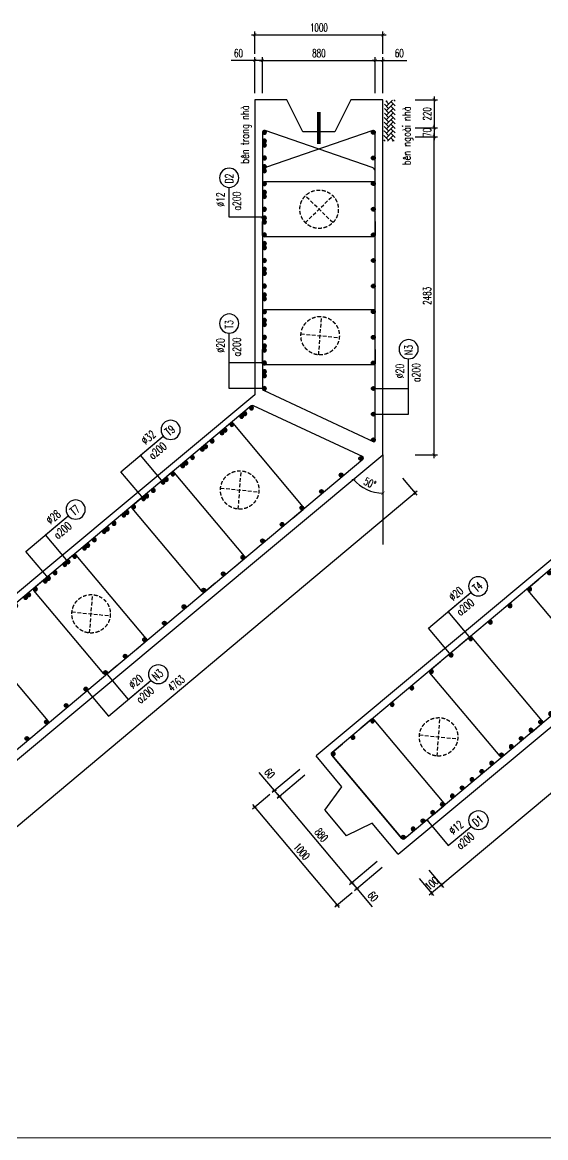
# Model space of a CAD drawing. Header units: millimetres. Extents: x -143483 to 1166745, y -1448440 to -1202244.
# Drawn here: x 843820 to 860152, y -1285398 to -1250566 of the extents above; entities that cross this region are included whole.
import ezdxf
from ezdxf.enums import TextEntityAlignment as Align

# ---------------------------------------------------------------- set-up
doc = ezdxf.new("R2010")
doc.units = ezdxf.units.MM
doc.header["$LTSCALE"] = 30
doc.header["$PDMODE"] = 3
doc.linetypes.add('DASHED', pattern=[19.05, 12.7, -6.35])
doc.layers.get('0').update_dxf_attribs({"lineweight": 9})
doc.layers.get('Defpoints').update_dxf_attribs({"lineweight": 9})
for name, color, linetype in [('ccu11-Cotthep', 9, 'Continuous'), ('ccu11-Dim', 8, 'Continuous'), ('ccu11-Hatch', 8, 'Continuous'), ('ccu11-Text', 31, 'Continuous'), ('ccu11-Thay', 7, 'Continuous'), ('ccu11-Thep', 4, 'Continuous'), ('ccu11-Thep doc', 4, 'Continuous'), ('ccu11-Thepdai', 6, 'Continuous'), ('Xref_ST_MBDV Cot vach 30.7.2022$0$Xref_ST_MBDV Cot vach 30.7.2022|Xref_ST_MBDV Cot vach 30.7.2022|Xref_ST_MBDV Cot vach 30.7.2022|Xref_ST_MBDV Cot vach 30.7.2022|ccu12-Thay', 7, 'Continuous')]:
    doc.layers.add(name, color=color, linetype=linetype)
doc.layers.add('ccu11-Khuat', color=9, linetype='DASHED', lineweight=30)
doc.layers.add('Vicom_thep doc', color=1, linetype='Continuous', lineweight=35)
doc.styles.add('ccu11-dim', font='vnsimli.shx', dxfattribs={"width": 0.65, "bigfont": 'bigfont.shx'})
doc.styles.add('ccu11-vnsimli', font='vnsimli.shx', dxfattribs={"width": 0.8, "bigfont": 'vns.shx'})
doc.styles.add('ccu11-vnsimple', font='vnsimple.shx', dxfattribs={"bigfont": 'bigfont.shx'})
doc.styles.add('ccu11_simli', font='vnsimli.shx', dxfattribs={"width": 0.8})
doc.dimstyles.new('ccu11-100', dxfattribs={"dimscale": 100, "dimtxt": 2.5, "dimasz": 1, "dimexe": 1, "dimexo": 2, "dimgap": 1, "dimtad": 1, "dimdec": 0, "dimdsep": 46, "dimtxsty": 'ccu11-dim', "dimblk": 'ARCHTICK', "dimcen": -1, "dimdle": 1, "dimclrd": 256, "dimclre": 256, "dimclrt": 3, "dimadec": 0, "dimazin": 2, "dimtfac": 0.1, "dimtdec": 0, "dimtmove": 0, "dimatfit": 1, "dimldrblk": 'ARCHTICK', "dimfxl": 0, "dimtvp": 0.833333, "dimtolj": 1, "dimtzin": 12, "dimarcsym": 0})
doc.dimstyles.new('ccu11-100x4', dxfattribs={"dimscale": 100, "dimtxt": 2.5, "dimasz": 1, "dimexe": 1, "dimexo": 2, "dimgap": 1, "dimtad": 1, "dimdec": 0, "dimlfac": 0.25, "dimdsep": 46, "dimtxsty": 'ccu11-dim', "dimblk": 'ARCHTICK', "dimcen": -1, "dimdle": 1, "dimclrd": 256, "dimclre": 256, "dimclrt": 3, "dimadec": 0, "dimazin": 2, "dimtfac": 0.1, "dimtdec": 0, "dimtmove": 0, "dimatfit": 1, "dimldrblk": 'ARCHTICK', "dimfxl": 0, "dimtvp": 0.833333, "dimtolj": 1, "dimtzin": 12, "dimarcsym": 0})

# ---------------------------------------------------------------- blocks, each defined once
blk = doc.blocks.new('_ARCHTICK')
at = {"color": 0, "linetype": 'ByBlock', "const_width": 0.15}
blk.add_lwpolyline([(-0.5, -0.5), (0.5, 0.5)], dxfattribs=at)
blk = doc.blocks.new('*D3197')
at = {"layer": 'ccu11-Dim', "linetype": 'ByBlock', "lineweight": -2, "ltscale": 30, "transparency": 16777216}
for p, q in [((851075, -1251755), (850336, -1251755)), ((851075, -1252783), (851075, -1251655)), ((851315, -1251755), (851075, -1251755)), ((851315, -1252783), (851315, -1251655)), ((851315, -1251755), (851415, -1251755))]:
    blk.add_line(p, q, dxfattribs=at)
at = {"layer": 'Defpoints', "color": 0, "linetype": 'ByBlock', "ltscale": 30, "transparency": 16777216}
for p in [(851315, -1251755), (851075, -1252983), (851315, -1252983)]:
    blk.add_point(p, dxfattribs=at)
at = {"layer": 'ccu11-Dim', "linetype": 'ByBlock', "lineweight": -2, "ltscale": 30, "transparency": 16777216, "xscale": 100, "yscale": 100, "zscale": 100}
blk.add_blockref('_ARCHTICK', (851075, -1251755), dxfattribs=at)
at = {"layer": 'ccu11-Dim', "linetype": 'ByBlock', "lineweight": -2, "ltscale": 30, "transparency": 16777216, "xscale": 100, "yscale": 100, "zscale": 100, "rotation": 180}
blk.add_blockref('_ARCHTICK', (851315, -1251755), dxfattribs=at)
at = {"layer": 'ccu11-Dim', "color": 3, "linetype": 'ByBlock', "ltscale": 30, "transparency": 16777216, "insert": (850567, -1251530), "char_height": 250, "attachment_point": 5, "style": 'ccu11-dim'}
blk.add_mtext('\\A1;60', dxfattribs=at)
blk = doc.blocks.new('*D3198')
at = {"layer": 'ccu11-Dim', "linetype": 'ByBlock', "lineweight": -2, "ltscale": 30, "transparency": 16777216}
for p, q in [((851215, -1251755), (854935, -1251755)), ((851315, -1252783), (851315, -1251655)), ((854835, -1252783), (854835, -1251655))]:
    blk.add_line(p, q, dxfattribs=at)
at = {"layer": 'Defpoints', "color": 0, "linetype": 'ByBlock', "ltscale": 30, "transparency": 16777216}
for p in [(854835, -1251755), (851315, -1252983), (854835, -1252983)]:
    blk.add_point(p, dxfattribs=at)
at = {"layer": 'ccu11-Dim', "linetype": 'ByBlock', "lineweight": -2, "ltscale": 30, "transparency": 16777216, "xscale": 100, "yscale": 100, "zscale": 100, "rotation": 180}
blk.add_blockref('_ARCHTICK', (851315, -1251755), dxfattribs=at)
at = {"layer": 'ccu11-Dim', "linetype": 'ByBlock', "lineweight": -2, "ltscale": 30, "transparency": 16777216, "xscale": 100, "yscale": 100, "zscale": 100}
blk.add_blockref('_ARCHTICK', (854835, -1251755), dxfattribs=at)
at = {"layer": 'ccu11-Dim', "color": 3, "linetype": 'ByBlock', "ltscale": 30, "transparency": 16777216, "insert": (853075, -1251530), "char_height": 250, "attachment_point": 5, "style": 'ccu11-dim'}
blk.add_mtext('\\A1;880', dxfattribs=at)
blk = doc.blocks.new('*D3199')
at = {"layer": 'ccu11-Dim', "linetype": 'ByBlock', "lineweight": -2, "ltscale": 30, "transparency": 16777216}
for p, q in [((854835, -1251755), (854735, -1251755)), ((854835, -1252783), (854835, -1251655)), ((854835, -1251755), (855075, -1251755)), ((855075, -1252783), (855075, -1251655)), ((855075, -1251755), (855815, -1251755))]:
    blk.add_line(p, q, dxfattribs=at)
at = {"layer": 'Defpoints', "color": 0, "linetype": 'ByBlock', "ltscale": 30, "transparency": 16777216}
for p in [(854835, -1251755), (854835, -1252983), (855075, -1252983)]:
    blk.add_point(p, dxfattribs=at)
at = {"layer": 'ccu11-Dim', "linetype": 'ByBlock', "lineweight": -2, "ltscale": 30, "transparency": 16777216, "xscale": 100, "yscale": 100, "zscale": 100}
blk.add_blockref('_ARCHTICK', (854835, -1251755), dxfattribs=at)
at = {"layer": 'ccu11-Dim', "linetype": 'ByBlock', "lineweight": -2, "ltscale": 30, "transparency": 16777216, "xscale": 100, "yscale": 100, "zscale": 100, "rotation": 180}
blk.add_blockref('_ARCHTICK', (855075, -1251755), dxfattribs=at)
at = {"layer": 'ccu11-Dim', "color": 3, "linetype": 'ByBlock', "ltscale": 30, "transparency": 16777216, "insert": (855583, -1251530), "char_height": 250, "attachment_point": 5, "style": 'ccu11-dim'}
blk.add_mtext('\\A1;60', dxfattribs=at)
blk = doc.blocks.new('*D3200')
at = {"layer": 'ccu11-Dim', "linetype": 'ByBlock', "lineweight": -2, "ltscale": 30, "transparency": 16777216}
for p, q in [((850975, -1250955), (855175, -1250955)), ((851075, -1251555), (851075, -1250855)), ((855075, -1251555), (855075, -1250855))]:
    blk.add_line(p, q, dxfattribs=at)
at = {"layer": 'Defpoints', "color": 0, "linetype": 'ByBlock', "ltscale": 30, "transparency": 16777216}
for p in [(855075, -1250955), (851075, -1251755), (855075, -1251755)]:
    blk.add_point(p, dxfattribs=at)
at = {"layer": 'ccu11-Dim', "linetype": 'ByBlock', "lineweight": -2, "ltscale": 30, "transparency": 16777216, "xscale": 100, "yscale": 100, "zscale": 100, "rotation": 180}
blk.add_blockref('_ARCHTICK', (851075, -1250955), dxfattribs=at)
at = {"layer": 'ccu11-Dim', "linetype": 'ByBlock', "lineweight": -2, "ltscale": 30, "transparency": 16777216, "xscale": 100, "yscale": 100, "zscale": 100}
blk.add_blockref('_ARCHTICK', (855075, -1250955), dxfattribs=at)
at = {"layer": 'ccu11-Dim', "color": 3, "linetype": 'ByBlock', "ltscale": 30, "transparency": 16777216, "insert": (853075, -1250730), "char_height": 250, "attachment_point": 5, "style": 'ccu11-dim'}
blk.add_mtext('\\A1;1000', dxfattribs=at)
blk = doc.blocks.new('MCT')
at = {"ltscale": 0.005}
for p, q in [((-0.49, 0), (0.49, 0)), ((0.35, -0.35), (-0.35, 0.35)), ((-0.35, -0.35), (0.35, 0.35)), ((0, -0.49), (0, 0.49))]:
    blk.add_line(p, q, dxfattribs=at)
blk.add_circle((0, 0), 0.492, dxfattribs=at)
blk = doc.blocks.new('*U1609')
at = {"layer": 'ccu11-Thep doc', "xscale": -121.9200000001001, "yscale": 121.9200000001001, "zscale": 121.92, "rotation": 270}
blk.add_blockref('MCT', (0, 0), dxfattribs=at)
blk = doc.blocks.new('*U1610')
at = {"layer": 'ccu11-Thep doc', "color": 0, "linetype": 'ByBlock', "lineweight": -2, "transparency": 16777216}
for p in [(0, 0), (800, 0), (1600, 0), (2400, 0), (3200, 0), (4000, 0), (4800, 0), (5600, 0), (6400, 0), (7200, 0), (8000, 0), (8800, 0), (9600, 0)]:
    blk.add_blockref('*U1609', p, dxfattribs=at)
blk = doc.blocks.new('*U1611')
at = {"layer": 'ccu11-Thep doc', "xscale": -121.9200000001001, "yscale": 121.9200000001001, "zscale": 121.92, "rotation": 270}
blk.add_blockref('MCT', (0, 0), dxfattribs=at)
blk = doc.blocks.new('*U1612')
at = {"layer": 'ccu11-Thep doc', "color": 0, "linetype": 'ByBlock', "lineweight": -2, "transparency": 16777216}
for p in [(0, 0), (800, 0), (1600, 0), (2400, 0), (3200, 0), (4000, 0), (4800, 0), (5600, 0), (6400, 0), (7200, 0), (8000, 0)]:
    blk.add_blockref('*U1611', p, dxfattribs=at)
blk = doc.blocks.new('*D3201')
at = {"layer": 'ccu11-Dim', "linetype": 'ByBlock', "lineweight": -2, "ltscale": 30, "transparency": 16777216}
for p, q in [((856675, -1252883), (856675, -1253963)), ((856075, -1252983), (856775, -1252983)), ((856075, -1253863), (856775, -1253863))]:
    blk.add_line(p, q, dxfattribs=at)
at = {"layer": 'Defpoints', "color": 0, "linetype": 'ByBlock', "ltscale": 30, "transparency": 16777216}
for p in [(855875, -1252983), (855875, -1253863), (856675, -1253863)]:
    blk.add_point(p, dxfattribs=at)
at = {"layer": 'ccu11-Dim', "linetype": 'ByBlock', "lineweight": -2, "ltscale": 30, "transparency": 16777216, "xscale": 100, "yscale": 100, "zscale": 100}
for p, rotation in [((856675, -1252983), 90), ((856675, -1253863), 270)]:
    blk.add_blockref('_ARCHTICK', p, dxfattribs=dict(at, rotation=rotation))
at = {"layer": 'ccu11-Dim', "color": 3, "linetype": 'ByBlock', "ltscale": 30, "transparency": 16777216, "insert": (856450, -1253423), "char_height": 250, "attachment_point": 5, "rotation": 90, "style": 'ccu11-dim'}
blk.add_mtext('\\A1;220', dxfattribs=at)
blk = doc.blocks.new('*D3202')
at = {"layer": 'ccu11-Dim', "linetype": 'ByBlock', "lineweight": -2, "ltscale": 30, "transparency": 16777216}
for p, q in [((856075, -1253863), (856775, -1253863)), ((856675, -1253863), (856675, -1253763)), ((856675, -1253863), (856675, -1254143)), ((856075, -1254143), (856775, -1254143)), ((856675, -1254143), (856675, -1254243))]:
    blk.add_line(p, q, dxfattribs=at)
at = {"layer": 'Defpoints', "color": 0, "linetype": 'ByBlock', "ltscale": 30, "transparency": 16777216}
for p in [(855875, -1253863), (855875, -1254143), (856675, -1254143)]:
    blk.add_point(p, dxfattribs=at)
at = {"layer": 'ccu11-Dim', "linetype": 'ByBlock', "lineweight": -2, "ltscale": 30, "transparency": 16777216, "xscale": 100, "yscale": 100, "zscale": 100}
for p, rotation in [((856675, -1253863), 270), ((856675, -1254143), 90)]:
    blk.add_blockref('_ARCHTICK', p, dxfattribs=dict(at, rotation=rotation))
at = {"layer": 'ccu11-Dim', "color": 3, "linetype": 'ByBlock', "ltscale": 30, "transparency": 16777216, "insert": (856450, -1254003), "char_height": 250, "attachment_point": 5, "rotation": 90, "style": 'ccu11-dim'}
blk.add_mtext('\\A1;70', dxfattribs=at)
blk = doc.blocks.new('*D3203')
at = {"layer": 'ccu11-Dim', "linetype": 'ByBlock', "lineweight": -2, "ltscale": 30, "transparency": 16777216}
for p, q in [((856075, -1254143), (856775, -1254143)), ((856675, -1264176), (856675, -1254043)), ((856075, -1264076), (856775, -1264076))]:
    blk.add_line(p, q, dxfattribs=at)
at = {"layer": 'Defpoints', "color": 0, "linetype": 'ByBlock', "ltscale": 30, "transparency": 16777216}
for p in [(855875, -1254143), (856675, -1254143), (855875, -1264076)]:
    blk.add_point(p, dxfattribs=at)
at = {"layer": 'ccu11-Dim', "linetype": 'ByBlock', "lineweight": -2, "ltscale": 30, "transparency": 16777216, "xscale": 100, "yscale": 100, "zscale": 100}
for p, rotation in [((856675, -1254143), 90), ((856675, -1264076), 270)]:
    blk.add_blockref('_ARCHTICK', p, dxfattribs=dict(at, rotation=rotation))
at = {"layer": 'ccu11-Dim', "color": 3, "linetype": 'ByBlock', "ltscale": 30, "transparency": 16777216, "insert": (856450, -1259109), "char_height": 250, "attachment_point": 5, "rotation": 90, "style": 'ccu11-dim'}
blk.add_mtext('\\A1;2483', dxfattribs=at)
blk = doc.blocks.new('SHD')
at = {"layer": 'ccu11-Cotthep'}
blk.add_circle((300, 0), 300, dxfattribs=at)
at = {"layer": 'ccu11-Cotthep', "color": 31, "style": 'ccu11_simli', "width": 0.8}
blk.add_attdef('DK', text='', height=250, dxfattribs=at).set_placement((-101, 65), align=Align.BOTTOM_RIGHT)
blk.add_attdef('KH', text='', height=250, dxfattribs=at).set_placement((300, 0), align=Align.MIDDLE)
blk.add_attdef('KC', text='', height=250, dxfattribs=at).set_placement((-101, -142), align=Align.TOP_RIGHT)
blk = doc.blocks.new('*D3204')
at = {"layer": 'ccu11-Dim', "lineweight": -2, "transparency": 16777216}
blk.add_arc((855075, -1264076), 1194, 219.823, 270, dxfattribs=at)
at = {"layer": 'Defpoints', "color": 0, "transparency": 16777216}
for p in [(855075, -1264076), (855075, -1264076), (854417, -1265072), (855075, -1266870), (840127, -1276541)]:
    blk.add_point(p, dxfattribs=at)
at = {"layer": 'ccu11-Dim', "lineweight": -2, "transparency": 16777216, "xscale": 100, "yscale": 100, "zscale": 100}
for p, rotation in [((854158, -1264840), 129.8229996508561), ((855075, -1265270), 359.9999999999977)]:
    blk.add_blockref('_ARCHTICK', p, dxfattribs=dict(at, rotation=rotation))
at = {"layer": 'ccu11-Dim', "color": 3, "transparency": 16777216, "insert": (854664, -1264953), "char_height": 250, "attachment_point": 5, "rotation": 334.9115, "style": 'ccu11-dim'}
blk.add_mtext('\\A1;50\\M+1818B', dxfattribs=at)
blk = doc.blocks.new('*U1613')
at = {"layer": 'ccu11-Thep doc', "xscale": -121.9200000001001, "yscale": 121.9200000001001, "zscale": 121.92, "rotation": 270}
blk.add_blockref('MCT', (0, 0), dxfattribs=at)
blk = doc.blocks.new('*U1614')
at = {"layer": 'ccu11-Thep doc', "color": 0, "linetype": 'ByBlock', "lineweight": -2, "transparency": 16777216}
for p in [(0, 0), (800, 0), (1600, 0), (2400, 0), (3200, 0), (4000, 0), (4800, 0), (5600, 0), (6400, 0), (7200, 0), (8000, 0), (8800, 0), (9600, 0), (10400, 0), (11200, 0), (12000, 0), (12800, 0), (13600, 0), (14400, 0), (15200, 0), (16000, 0), (16800, 0), (17600, 0), (18400, 0)]:
    blk.add_blockref('*U1613', p, dxfattribs=at)
blk = doc.blocks.new('*U1615')
at = {"layer": 'ccu11-Thep doc', "xscale": -121.9200000001001, "yscale": 121.9200000001001, "zscale": 121.92, "rotation": 270}
blk.add_blockref('MCT', (0, 0), dxfattribs=at)
blk = doc.blocks.new('*U1616')
at = {"layer": 'ccu11-Thep doc', "color": 0, "linetype": 'ByBlock', "lineweight": -2, "transparency": 16777216}
for p in [(0, 0), (800, 0), (1600, 0), (2400, 0), (3200, 0), (4000, 0), (4800, 0), (5600, 0), (6400, 0), (7200, 0), (8000, 0), (8800, 0), (9600, 0), (10400, 0), (11200, 0), (12000, 0), (12800, 0), (13600, 0), (14400, 0), (15200, 0), (16000, 0), (16800, 0)]:
    blk.add_blockref('*U1615', p, dxfattribs=at)
blk = doc.blocks.new('*D3209')
at = {"layer": 'ccu11-Dim', "linetype": 'ByBlock', "lineweight": -2, "ltscale": 30, "transparency": 16777216}
for p, q in [((855682, -1264799), (856132, -1265335)), ((841398, -1277568), (856144, -1265194)), ((841089, -1277044), (841538, -1277580))]:
    blk.add_line(p, q, dxfattribs=at)
at = {"layer": 'Defpoints', "color": 0, "linetype": 'ByBlock', "ltscale": 30, "transparency": 16777216}
for p in [(855553, -1264646), (856068, -1265259), (840960, -1276891)]:
    blk.add_point(p, dxfattribs=at)
at = {"layer": 'ccu11-Dim', "linetype": 'ByBlock', "lineweight": -2, "ltscale": 30, "transparency": 16777216, "xscale": 100, "yscale": 100, "zscale": 100}
for p, rotation in [((856068, -1265259), 40.00000000202519), ((841474, -1277504), 220.0000000020252)]:
    blk.add_blockref('_ARCHTICK', p, dxfattribs=dict(at, rotation=rotation))
at = {"layer": 'ccu11-Dim', "color": 3, "linetype": 'ByBlock', "ltscale": 30, "transparency": 16777216, "insert": (848626, -1271209), "char_height": 250, "attachment_point": 5, "rotation": 40, "style": 'ccu11-dim'}
blk.add_mtext('\\A1;4763', dxfattribs=at)
blk = doc.blocks.new('ccu11_block_thep')
at = {"layer": 'ccu11-Thep', "color": 3}
for p, q in [((-0.4, 0), (0.4, 0)), ((-0.28, 0.28), (0.28, -0.28)), ((0.28, 0.28), (-0.28, -0.28)), ((0, 0.4), (0, -0.4))]:
    blk.add_line(p, q, dxfattribs=at)
at = {"layer": 'ccu11-Thep', "color": 1, "const_width": 0.0667}
blk.add_lwpolyline([(-0.4, 0, 1), (0.4, 0, 1), (-0.4, 0, 1)], format="xyb", dxfattribs=at)
at = {"layer": 'ccu11-Thep', "color": 1}
blk.add_circle((0, 0), 0.4, dxfattribs=at)
blk = doc.blocks.new('*U1617')
at = {"layer": 'Vicom_thep doc', "xscale": -150, "yscale": 150, "zscale": 150, "rotation": 180}
blk.add_blockref('ccu11_block_thep', (0, 0), dxfattribs=at)
blk = doc.blocks.new('*U1618')
at = {"layer": 'ccu11-Thep doc', "color": 0, "linetype": 'ByBlock', "lineweight": -2, "transparency": 16777216}
for p in [(0, 0), (800, 0), (1600, 0), (2400, 0), (3200, 0), (4000, 0), (4800, 0), (5600, 0), (6400, 0), (7200, 0)]:
    blk.add_blockref('*U1617', p, dxfattribs=at)
blk = doc.blocks.new('*U1632')
at = {"layer": 'Vicom_thep doc', "xscale": -150, "yscale": 150, "zscale": 150, "rotation": 180}
blk.add_blockref('ccu11_block_thep', (0, 0), dxfattribs=at)
blk = doc.blocks.new('*U1633')
at = {"layer": 'ccu11-Thep doc', "color": 0, "linetype": 'ByBlock', "lineweight": -2, "transparency": 16777216}
for p in [(0, 0), (800, 0), (1600, 0), (2400, 0), (3200, 0), (4000, 0), (4800, 0), (5600, 0), (6400, 0), (7200, 0)]:
    blk.add_blockref('*U1632', p, dxfattribs=at)
blk = doc.blocks.new('*U1623')
at = {"layer": 'Vicom_thep doc', "xscale": -150, "yscale": 150, "zscale": 150, "rotation": 180}
blk.add_blockref('ccu11_block_thep', (0, 0), dxfattribs=at)
blk = doc.blocks.new('*U1624')
at = {"layer": 'ccu11-Thep doc', "color": 0, "linetype": 'ByBlock', "lineweight": -2, "transparency": 16777216}
for p in [(0, 0), (800, 0), (1600, 0), (2400, 0), (3200, 0), (4000, 0), (4800, 0), (5600, 0), (6400, 0), (7200, 0), (8000, 0), (8800, 0), (9600, 0), (10400, 0), (11200, 0), (12000, 0), (12800, 0), (13600, 0), (14400, 0), (15200, 0), (16000, 0)]:
    blk.add_blockref('*U1623', p, dxfattribs=at)
blk = doc.blocks.new('*U1625')
at = {"layer": 'Vicom_thep doc', "xscale": -150, "yscale": 150, "zscale": 150, "rotation": 180}
blk.add_blockref('ccu11_block_thep', (0, 0), dxfattribs=at)
blk = doc.blocks.new('*U1626')
at = {"layer": 'ccu11-Thep doc', "color": 0, "linetype": 'ByBlock', "lineweight": -2, "transparency": 16777216}
for p in [(0, 0), (800, 0), (1600, 0), (2400, 0), (3200, 0), (4000, 0), (4800, 0), (5600, 0), (6400, 0), (7200, 0), (8000, 0), (8800, 0), (9600, 0), (10400, 0), (11200, 0), (12000, 0), (12800, 0), (13600, 0), (14400, 0), (15200, 0), (16000, 0)]:
    blk.add_blockref('*U1625', p, dxfattribs=at)
blk = doc.blocks.new('*D3218')
at = {"layer": 'ccu11-Dim', "lineweight": -2, "transparency": 16777216}
blk.add_arc((870498, -1264076), 1194, 219.823, 270, dxfattribs=at)
at = {"layer": 'Defpoints', "color": 0, "transparency": 16777216}
for p in [(870498, -1264076), (870498, -1264076), (869840, -1265072), (870498, -1266870), (855550, -1276541)]:
    blk.add_point(p, dxfattribs=at)
at = {"layer": 'ccu11-Dim', "lineweight": -2, "transparency": 16777216, "xscale": 100, "yscale": 100, "zscale": 100}
for p, rotation in [((869581, -1264840), 129.8229996508561), ((870498, -1265270), 359.9999999999933)]:
    blk.add_blockref('_ARCHTICK', p, dxfattribs=dict(at, rotation=rotation))
at = {"layer": 'ccu11-Dim', "color": 3, "transparency": 16777216, "insert": (870087, -1264953), "char_height": 250, "attachment_point": 5, "rotation": 334.9115, "style": 'ccu11-dim'}
blk.add_mtext('\\A1;50\\M+1818B', dxfattribs=at)
blk = doc.blocks.new('*D3219')
at = {"layer": 'ccu11-Dim', "linetype": 'ByBlock', "lineweight": -2, "ltscale": 30, "transparency": 16777216}
for p, q in [((854896, -1276775), (854032, -1277501)), ((855051, -1276959), (854186, -1277685)), ((854109, -1277436), (854044, -1277360)), ((854109, -1277436), (854263, -1277620)), ((854263, -1277620), (854738, -1278187))]:
    blk.add_line(p, q, dxfattribs=at)
at = {"layer": 'Defpoints', "color": 0, "linetype": 'ByBlock', "ltscale": 30, "transparency": 16777216}
for p in [(855050, -1276647), (855204, -1276831), (854109, -1277436)]:
    blk.add_point(p, dxfattribs=at)
at = {"layer": 'ccu11-Dim', "linetype": 'ByBlock', "lineweight": -2, "ltscale": 30, "transparency": 16777216, "xscale": 100, "yscale": 100, "zscale": 100}
for p, rotation in [((854109, -1277436), 310.0000000064888), ((854263, -1277620), 130.0000000064888)]:
    blk.add_blockref('_ARCHTICK', p, dxfattribs=dict(at, rotation=rotation))
at = {"layer": 'ccu11-Dim', "color": 3, "linetype": 'ByBlock', "ltscale": 30, "transparency": 16777216, "insert": (854762, -1277865), "char_height": 250, "attachment_point": 5, "rotation": 310, "style": 'ccu11-dim'}
blk.add_mtext('\\A1;60', dxfattribs=at)
blk = doc.blocks.new('*D3220')
at = {"layer": 'ccu11-Dim', "linetype": 'ByBlock', "lineweight": -2, "ltscale": 30, "transparency": 16777216}
for p, q in [((852634, -1274079), (851769, -1274804)), ((854173, -1277513), (851782, -1274663)), ((854896, -1276775), (854032, -1277501))]:
    blk.add_line(p, q, dxfattribs=at)
at = {"layer": 'Defpoints', "color": 0, "linetype": 'ByBlock', "ltscale": 30, "transparency": 16777216}
for p in [(852787, -1273950), (851846, -1274740), (855050, -1276647)]:
    blk.add_point(p, dxfattribs=at)
at = {"layer": 'ccu11-Dim', "linetype": 'ByBlock', "lineweight": -2, "ltscale": 30, "transparency": 16777216, "xscale": 100, "yscale": 100, "zscale": 100}
for p, rotation in [((851846, -1274740), 130.0000000064888), ((854109, -1277436), 310.0000000064888)]:
    blk.add_blockref('_ARCHTICK', p, dxfattribs=dict(at, rotation=rotation))
at = {"layer": 'ccu11-Dim', "color": 3, "linetype": 'ByBlock', "ltscale": 30, "transparency": 16777216, "insert": (853150, -1275944), "char_height": 250, "attachment_point": 5, "rotation": 310, "style": 'ccu11-dim'}
blk.add_mtext('\\A1;880', dxfattribs=at)
blk = doc.blocks.new('*D3221')
at = {"layer": 'ccu11-Dim', "linetype": 'ByBlock', "lineweight": -2, "ltscale": 30, "transparency": 16777216}
for p, q in [((851692, -1274556), (851216, -1273990)), ((852480, -1273895), (851615, -1274620)), ((852634, -1274079), (851769, -1274804)), ((851846, -1274740), (851692, -1274556)), ((851846, -1274740), (851910, -1274817))]:
    blk.add_line(p, q, dxfattribs=at)
at = {"layer": 'Defpoints', "color": 0, "linetype": 'ByBlock', "ltscale": 30, "transparency": 16777216}
for p in [(852633, -1273767), (852787, -1273950), (851846, -1274740)]:
    blk.add_point(p, dxfattribs=at)
at = {"layer": 'ccu11-Dim', "linetype": 'ByBlock', "lineweight": -2, "ltscale": 30, "transparency": 16777216, "xscale": 100, "yscale": 100, "zscale": 100}
for p, rotation in [((851692, -1274556), 310.0000000064888), ((851846, -1274740), 130.0000000064888)]:
    blk.add_blockref('_ARCHTICK', p, dxfattribs=dict(at, rotation=rotation))
at = {"layer": 'ccu11-Dim', "color": 3, "linetype": 'ByBlock', "ltscale": 30, "transparency": 16777216, "insert": (851538, -1274022), "char_height": 250, "attachment_point": 5, "rotation": 310, "style": 'ccu11-dim'}
blk.add_mtext('\\A1;60', dxfattribs=at)
blk = doc.blocks.new('*D3222')
at = {"layer": 'ccu11-Dim', "linetype": 'ByBlock', "lineweight": -2, "ltscale": 30, "transparency": 16777216}
for p, q in [((851539, -1274685), (851002, -1275135)), ((853714, -1278211), (851015, -1274994)), ((854110, -1277749), (853573, -1278199))]:
    blk.add_line(p, q, dxfattribs=at)
at = {"layer": 'Defpoints', "color": 0, "linetype": 'ByBlock', "ltscale": 30, "transparency": 16777216}
for p in [(851692, -1274556), (851079, -1275070), (854263, -1277620)]:
    blk.add_point(p, dxfattribs=at)
at = {"layer": 'ccu11-Dim', "linetype": 'ByBlock', "lineweight": -2, "ltscale": 30, "transparency": 16777216, "xscale": 100, "yscale": 100, "zscale": 100}
for p, rotation in [((851079, -1275070), 130.0000000064888), ((853650, -1278135), 310.0000000064888)]:
    blk.add_blockref('_ARCHTICK', p, dxfattribs=dict(at, rotation=rotation))
at = {"layer": 'ccu11-Dim', "color": 3, "linetype": 'ByBlock', "ltscale": 30, "transparency": 16777216, "insert": (852537, -1276458), "char_height": 250, "attachment_point": 5, "rotation": 310, "style": 'ccu11-dim'}
blk.add_mtext('\\A1;1000', dxfattribs=at)
blk = doc.blocks.new('*U1628')
at = {"layer": 'ccu11-Thep doc', "xscale": -121.9200000001001, "yscale": 121.9200000001001, "zscale": 121.92, "rotation": 270}
blk.add_blockref('MCT', (0, 0), dxfattribs=at)
blk = doc.blocks.new('*U1629')
at = {"layer": 'ccu11-Thep doc', "color": 0, "linetype": 'ByBlock', "lineweight": -2, "transparency": 16777216}
for p in [(0, 0), (800, 0), (1600, 0), (2400, 0), (3200, 0), (4000, 0), (4800, 0), (5600, 0), (6400, 0), (7200, 0), (8000, 0), (8800, 0), (9600, 0), (10400, 0), (11200, 0), (12000, 0), (12800, 0), (13600, 0), (14400, 0), (15200, 0), (16000, 0), (16800, 0), (17600, 0), (18400, 0)]:
    blk.add_blockref('*U1628', p, dxfattribs=at)
blk = doc.blocks.new('*U1630')
at = {"layer": 'ccu11-Thep doc', "xscale": -121.9200000001001, "yscale": 121.9200000001001, "zscale": 121.92, "rotation": 270}
blk.add_blockref('MCT', (0, 0), dxfattribs=at)
blk = doc.blocks.new('*U1631')
at = {"layer": 'ccu11-Thep doc', "color": 0, "linetype": 'ByBlock', "lineweight": -2, "transparency": 16777216}
for p in [(0, 0), (800, 0), (1600, 0), (2400, 0), (3200, 0), (4000, 0), (4800, 0), (5600, 0), (6400, 0), (7200, 0), (8000, 0), (8800, 0), (9600, 0), (10400, 0), (11200, 0), (12000, 0), (12800, 0), (13600, 0), (14400, 0), (15200, 0), (16000, 0), (16800, 0)]:
    blk.add_blockref('*U1630', p, dxfattribs=at)
blk = doc.blocks.new('*D3223')
at = {"layer": 'ccu11-Dim', "linetype": 'ByBlock', "lineweight": -2, "ltscale": 30, "transparency": 16777216}
for p, q in [((871105, -1264799), (871555, -1265335)), ((856821, -1277568), (871567, -1265194)), ((856511, -1277044), (856961, -1277580))]:
    blk.add_line(p, q, dxfattribs=at)
at = {"layer": 'Defpoints', "color": 0, "linetype": 'ByBlock', "ltscale": 30, "transparency": 16777216}
for p in [(870976, -1264646), (871490, -1265259), (856383, -1276891)]:
    blk.add_point(p, dxfattribs=at)
at = {"layer": 'ccu11-Dim', "linetype": 'ByBlock', "lineweight": -2, "ltscale": 30, "transparency": 16777216, "xscale": 100, "yscale": 100, "zscale": 100}
for p, rotation in [((871490, -1265259), 40.00000000202519), ((856897, -1277504), 220.0000000020252)]:
    blk.add_blockref('_ARCHTICK', p, dxfattribs=dict(at, rotation=rotation))
at = {"layer": 'ccu11-Dim', "color": 3, "linetype": 'ByBlock', "ltscale": 30, "transparency": 16777216, "insert": (864049, -1271209), "char_height": 250, "attachment_point": 5, "rotation": 40, "style": 'ccu11-dim'}
blk.add_mtext('\\A1;4763', dxfattribs=at)
blk = doc.blocks.new('*D3224')
at = {"layer": 'ccu11-Dim', "linetype": 'ByBlock', "lineweight": -2, "ltscale": 30, "transparency": 16777216}
for p, q in [((856511, -1277044), (856961, -1277580)), ((856205, -1277301), (856655, -1277838)), ((856897, -1277504), (856591, -1277761)), ((856897, -1277504), (856974, -1277440)), ((856591, -1277761), (856514, -1277825))]:
    blk.add_line(p, q, dxfattribs=at)
at = {"layer": 'Defpoints', "color": 0, "linetype": 'ByBlock', "ltscale": 30, "transparency": 16777216}
for p in [(856383, -1276891), (856076, -1277148), (856591, -1277761)]:
    blk.add_point(p, dxfattribs=at)
at = {"layer": 'ccu11-Dim', "linetype": 'ByBlock', "lineweight": -2, "ltscale": 30, "transparency": 16777216, "xscale": 100, "yscale": 100, "zscale": 100}
for p, rotation in [((856897, -1277504), 220.0000000020252), ((856591, -1277761), 40.00000000202519)]:
    blk.add_blockref('_ARCHTICK', p, dxfattribs=dict(at, rotation=rotation))
at = {"layer": 'ccu11-Dim', "color": 3, "linetype": 'ByBlock', "ltscale": 30, "transparency": 16777216, "insert": (856599, -1277460), "char_height": 250, "attachment_point": 5, "rotation": 40, "style": 'ccu11-dim'}
blk.add_mtext('\\A1;100', dxfattribs=at)
blk = doc.blocks.new('*U1647')
at = {"layer": 'Vicom_thep doc', "xscale": -150, "yscale": 150, "zscale": 150, "rotation": 180}
blk.add_blockref('ccu11_block_thep', (0, 0), dxfattribs=at)
blk = doc.blocks.new('*U1648')
at = {"layer": 'ccu11-Thep doc', "color": 0, "linetype": 'ByBlock', "lineweight": -2, "transparency": 16777216}
for p in [(0, 0), (800, 0), (1600, 0), (2400, 0), (3200, 0), (4000, 0), (4800, 0), (5600, 0), (6400, 0), (7200, 0), (8000, 0), (8800, 0), (9600, 0), (10400, 0), (11200, 0), (12000, 0), (12800, 0), (13600, 0), (14400, 0), (15200, 0), (16000, 0), (16800, 0), (17600, 0)]:
    blk.add_blockref('*U1647', p, dxfattribs=at)

msp = doc.modelspace()

# ---------------------------------------------------------------- hatches: boundary and pattern name
at = {"layer": 'ccu11-Hatch', "ltscale": 10}
h = msp.add_hatch(dxfattribs=at)
h.set_pattern_fill('AR-HBONE', color=256, scale=25, angle=360, style=0)
h.set_pattern_definition([(135, (-921000.98, -4516125.88), (-3e-14, 141.4213562), [300, -100]), (45, (-921071.69, -4516055.17), (-3e-14, 141.4213562), [300, -100])])
h.paths.add_polyline_path([(855102.49, -1254275.38), (855455.21, -1254275.38), (855455.21, -1252983.03), (855123.91, -1253025.88)])

# ---------------------------------------------------------------- linework, layer by layer
at = {"layer": 'ccu11-Dim'}
msp.add_lwpolyline([(855075.13, -1264075.91), (855075.13, -1266869.89)], dxfattribs=at)
at = {"layer": 'ccu11-Khuat', "ltscale": 0.3}
for p, q in [((853510.84, -1256822.14), (852652.14, -1255983.91)), ((852652.14, -1256822.14), (853510.84, -1255983.91)), ((853068.38, -1260950.72), (853158.54, -1259754.11)), ((852516.42, -1260292.91), (853710.5, -1260411.91)), ((850558.74, -1265768.78), (850648.9, -1264572.17)), ((850006.78, -1265110.98), (851200.86, -1265229.98)), ((845921.42, -1269636.26), (846011.58, -1268439.65)), ((845369.46, -1268978.45), (846563.55, -1269097.45)), ((856765.03, -1273478.78), (856855.19, -1272282.17)), ((856213.07, -1272820.98), (857407.15, -1272939.97))]:
    msp.add_line(p, q, dxfattribs=at)
for centre in [(853081.49, -1256403.03), (853113.46, -1260352.41), (850603.82, -1265170.48), (845966.5, -1269037.95), (856810.11, -1272880.48)]:
    msp.add_circle(centre, 600, dxfattribs=at)
at = {"layer": 'ccu11-Thay'}
for p, q in [((853794.95, -1274436.2), (852988.02, -1273468.49)), ((853260.16, -1275168.59), (853794.95, -1274436.2)), ((854742.77, -1275572.88), (853926.19, -1275967.33)), ((855549.7, -1276540.6), (854742.77, -1275572.88))]:
    msp.add_line(p, q, dxfattribs=at)
msp.add_lwpolyline([(853260.16, -1275168.59), (853926.19, -1275967.33)], dxfattribs=at)
at = {"layer": 'ccu11-Thep', "const_width": 120}
msp.add_lwpolyline([(853075.13, -1254363.03), (853075.13, -1253363.03)], dxfattribs=at)
at = {"layer": 'ccu11-Thepdai'}
for points in [[(854835.13, -1255931.23), (854835.13, -1255210.76, 0.23620228), (854742.38, -1255098.99), (851395.63, -1253945.12, 0.5204497), (851315.13, -1254001.51), (851315.13, -1262013.03, 0.41421356), (851365.13, -1262063.03), (854785.13, -1263663.03, 0.41421356), (854835.13, -1263613.03), (854835.13, -1254001.51, 0.5204497), (854754.63, -1253945.12), (851407.87, -1255098.99, 0.23620228), (851315.13, -1255210.76), (851315.13, -1255931.23)], [(854835.13, -1256023.03), (854835.13, -1255603.03, 0.41421356), (854775.13, -1255543.03), (851375.13, -1255543.03, 0.41421356), (851315.13, -1255603.03), (851315.13, -1256023.03)], [(854835.13, -1256783.03), (854835.13, -1257203.03, -0.41421356), (854775.13, -1257263.03), (851375.13, -1257263.03, -0.41421356), (851315.13, -1257203.03), (851315.13, -1256783.03)], [(854835.13, -1260023.03), (854835.13, -1259603.03, 0.41421356), (854775.13, -1259543.03), (851375.13, -1259543.03, 0.41421356), (851315.13, -1259603.03), (851315.13, -1260023.03)], [(854835.13, -1260783.03), (854835.13, -1261203.03, -0.41421356), (854775.13, -1261263.03), (851375.13, -1261263.03, -0.41421356), (851315.13, -1261203.03), (851315.13, -1260783.03)], [(850960.91, -1262541.33), (838062.25, -1273364.59, 0.41421356), (838054.85, -1273449.12), (840246.76, -1276061.33, 0.41421356), (840317.2, -1276067.49), (854449.19, -1264209.35, 0.41421356), (854455.35, -1264138.9), (851031.35, -1262547.49, 0.41421356), (850960.9, -1262541.33)], [(866383.85, -1262541.33), (853485.2, -1273364.59, 0.41421356), (853477.8, -1273449.12), (855669.71, -1276061.33, 0.41421356), (855740.15, -1276067.49), (869872.14, -1264209.35, 0.41421356), (869878.3, -1264138.9), (866454.29, -1262547.49, 0.41421356), (866383.85, -1262541.33)], [(852259.83, -1266046.43), (852581.57, -1265776.46, 0.41421356), (852588.97, -1265691.93), (850403.49, -1263087.38, 0.41421356), (850318.96, -1263079.99), (849997.22, -1263349.96)], [(850421.33, -1267589.12), (850743.07, -1267319.15, 0.41421356), (850750.46, -1267234.62), (848564.98, -1264630.07, 0.41421356), (848480.45, -1264622.68), (848158.71, -1264892.65)], [(849839.13, -1268077.64), (849517.39, -1268347.61, -0.41421356), (849432.86, -1268340.22), (847247.39, -1265735.67, -0.41421356), (847254.78, -1265651.14), (847576.52, -1265381.16)], [(847357.15, -1270160.27), (847678.89, -1269890.3, 0.41421356), (847686.28, -1269805.77), (845500.81, -1267201.22, 0.41421356), (845416.28, -1267193.83), (845094.54, -1267463.8)], [(846774.96, -1270648.79), (846453.22, -1270918.76, -0.41421356), (846368.69, -1270911.37), (844183.21, -1268306.82, -0.41421356), (844190.6, -1268222.29), (844512.34, -1267952.32)], [(862197.9, -1270648.79), (861876.16, -1270918.76, -0.41421356), (861791.63, -1270911.37), (859606.16, -1268306.82, -0.41421356), (859613.55, -1268222.29), (859935.29, -1267952.32)], [(844292.97, -1272731.42), (844614.71, -1272461.45, 0.41421356), (844622.11, -1272376.92), (842436.63, -1269772.37, 0.41421356), (842352.1, -1269764.98), (842030.36, -1270034.95)], [(859715.92, -1272731.42), (860037.66, -1272461.45, 0.41421356), (860045.05, -1272376.92), (857859.57, -1269772.37, 0.41421356), (857775.04, -1269764.98), (857453.31, -1270034.95)], [(859133.72, -1273219.94), (858811.99, -1273489.91, -0.41421356), (858727.46, -1273482.52), (856541.98, -1270877.97, -0.41421356), (856549.37, -1270793.44), (856871.11, -1270523.47)], [(856651.74, -1275302.57), (856973.48, -1275032.6, 0.41421356), (856980.87, -1274948.07), (854795.4, -1272343.52, 0.41421356), (854710.87, -1272336.13), (854389.13, -1272606.1)], [(856069.55, -1275791.09), (855747.81, -1276061.06, -0.41421356), (855663.28, -1276053.67), (853477.8, -1273449.12, -0.41421356), (853485.2, -1273364.59), (853806.93, -1273094.62)]]:
    msp.add_lwpolyline(points, format="xyb", dxfattribs=at)
at = {"layer": 'Defpoints', "color": 2}
msp.add_line((-139032.75, -1285397.81), (1029102.19, -1285397.81), dxfattribs=at)
at = {"layer": 'Xref_ST_MBDV Cot vach 30.7.2022$0$Xref_ST_MBDV Cot vach 30.7.2022|Xref_ST_MBDV Cot vach 30.7.2022|Xref_ST_MBDV Cot vach 30.7.2022|Xref_ST_MBDV Cot vach 30.7.2022|ccu12-Thay', "ltscale": 10}
for p, q in [((852074.46, -1252983.03), (851075.13, -1252983.03)), ((851075.13, -1252983.03), (851075.13, -1262203.15)), ((852574.79, -1253983.7), (852074.46, -1252983.03)), ((854075.8, -1252983.03), (853575.46, -1253983.7)), ((855075.13, -1252983.03), (854075.8, -1252983.03)), ((855075.13, -1264075.91), (855075.13, -1252983.03)), ((853575.46, -1253983.7), (852574.79, -1253983.7)), ((851075.13, -1262203.15), (837565.08, -1273468.49)), ((866498.07, -1262203.15), (852988.02, -1273468.49)), ((840126.75, -1276540.6), (855075.13, -1264075.91)), ((855549.7, -1276540.6), (870498.07, -1264075.91))]:
    msp.add_line(p, q, dxfattribs=at)

# ---------------------------------------------------------------- block references
at = {"layer": 'ccu11-Cotthep'}
ref = msp.add_blockref('SHD', (850274.77, -1255719.86), dxfattribs=dict(at, xscale=-1, rotation=270))
ref.add_attrib('KH', 'D2', dxfattribs={"color": 31, "height": 250, "rotation": 90, "style": 'ccu11-vnsimple', "width": 0.7}).set_placement((850274.77, -1255444.86), align=Align.MIDDLE_CENTER)
ref.add_attrib('KC', 'a200', dxfattribs={"color": 31, "height": 250, "rotation": 90, "style": 'ccu11-vnsimple', "width": 0.7}).set_placement((850386.13, -1256148.44), align=Align.TOP_CENTER)
ref.add_attrib('DK', '`12', dxfattribs={"color": 31, "height": 250, "rotation": 90, "style": 'ccu11-vnsimple', "width": 0.7}).set_placement((850206.11, -1256100.64), align=Align.BOTTOM_CENTER)
ref = msp.add_blockref('SHD', (850274.77, -1260274.03), dxfattribs=dict(at, xscale=-1, rotation=270))
ref.add_attrib('KH', 'T3', dxfattribs={"color": 31, "height": 250, "rotation": 90, "style": 'ccu11-vnsimple', "width": 0.7}).set_placement((850274.77, -1259999.03), align=Align.MIDDLE_CENTER)
ref.add_attrib('KC', 'a200', dxfattribs={"color": 31, "height": 250, "rotation": 90, "style": 'ccu11-vnsimple', "width": 0.7}).set_placement((850385.26, -1260702.61), align=Align.TOP_CENTER)
ref.add_attrib('DK', '`20', dxfattribs={"color": 31, "height": 250, "rotation": 90, "style": 'ccu11-vnsimple', "width": 0.7}).set_placement((850208.23, -1260654.81), align=Align.BOTTOM_CENTER)
ref = msp.add_blockref('SHD', (855875.48, -1261074.03), dxfattribs=dict(at, xscale=-1, rotation=270))
ref.add_attrib('KH', 'N3', dxfattribs={"color": 31, "height": 250, "rotation": 90, "style": 'ccu11-vnsimple', "width": 0.7}).set_placement((855875.48, -1260799.03), align=Align.MIDDLE_CENTER)
ref.add_attrib('KC', 'a200', dxfattribs={"color": 31, "height": 250, "rotation": 90, "style": 'ccu11-vnsimple', "width": 0.7}).set_placement((855986.15, -1261502.61), align=Align.TOP_CENTER)
ref.add_attrib('DK', '`20', dxfattribs={"color": 31, "height": 250, "rotation": 90, "style": 'ccu11-vnsimple', "width": 0.7}).set_placement((855800.07, -1261454.81), align=Align.BOTTOM_CENTER)
ref = msp.add_blockref('SHD', (848218.41, -1263487.4), dxfattribs=dict(at, xscale=-1, rotation=220))
ref.add_attrib('KH', 'T9', dxfattribs={"color": 31, "height": 250, "rotation": 40, "style": 'ccu11-vnsimple', "width": 0.7}).set_placement((848429.07, -1263310.64), align=Align.MIDDLE_CENTER)
ref.add_attrib('KC', 'a200', dxfattribs={"color": 31, "height": 250, "rotation": 40, "style": 'ccu11-vnsimple', "width": 0.7}).set_placement((847961.12, -1263847.53), align=Align.TOP_CENTER)
ref.add_attrib('DK', '`32', dxfattribs={"color": 31, "height": 250, "rotation": 40, "style": 'ccu11-vnsimple', "width": 0.7}).set_placement((847883.94, -1263681.2), align=Align.BOTTOM_CENTER)
ref = msp.add_blockref('SHD', (845253.55, -1265975.22), dxfattribs=dict(at, xscale=-1, rotation=220))
ref.add_attrib('KH', 'T7', dxfattribs={"color": 31, "height": 250, "rotation": 40, "style": 'ccu11-vnsimple', "width": 0.7}).set_placement((845464.21, -1265798.45), align=Align.MIDDLE_CENTER)
ref.add_attrib('KC', 'a200', dxfattribs={"color": 31, "height": 250, "rotation": 40, "style": 'ccu11-vnsimple', "width": 0.7}).set_placement((844996.26, -1266335.35), align=Align.TOP_CENTER)
ref.add_attrib('DK', '`28', dxfattribs={"color": 31, "height": 250, "rotation": 40, "style": 'ccu11-vnsimple', "width": 0.7}).set_placement((844919.08, -1266169.01), align=Align.BOTTOM_CENTER)
ref = msp.add_blockref('SHD', (857817.97, -1268370.87), dxfattribs=dict(at, xscale=-1, rotation=220))
ref.add_attrib('KH', 'T4', dxfattribs={"color": 31, "height": 250, "rotation": 40, "style": 'ccu11-vnsimple', "width": 0.7}).set_placement((858028.63, -1268194.1), align=Align.MIDDLE_CENTER)
ref.add_attrib('KC', 'a200', dxfattribs={"color": 31, "height": 250, "rotation": 40, "style": 'ccu11-vnsimple', "width": 0.7}).set_placement((857560.68, -1268730.99), align=Align.TOP_CENTER)
ref.add_attrib('DK', '`20', dxfattribs={"color": 31, "height": 250, "rotation": 40, "style": 'ccu11-vnsimple', "width": 0.7}).set_placement((857483.51, -1268564.66), align=Align.BOTTOM_CENTER)
ref = msp.add_blockref('SHD', (847833.6, -1271118.57), dxfattribs=dict(at, rotation=39.99999999999969))
ref.add_attrib('KH', 'N3', dxfattribs={"color": 31, "height": 250, "rotation": 40, "style": 'ccu11-vnsimple', "width": 0.7}).set_placement((848044.26, -1270941.81), align=Align.MIDDLE_CENTER)
ref.add_attrib('KC', 'a200', dxfattribs={"color": 31, "height": 250, "rotation": 40, "style": 'ccu11-vnsimple', "width": 0.7}).set_placement((847569.57, -1271470.66), align=Align.TOP_CENTER)
ref.add_attrib('DK', '`20', dxfattribs={"color": 31, "height": 250, "rotation": 40, "style": 'ccu11-vnsimple', "width": 0.7}).set_placement((847493.69, -1271305.88), align=Align.BOTTOM_CENTER)
ref = msp.add_blockref('SHD', (857825.05, -1275676.14), dxfattribs=dict(at, rotation=39.99999999996056))
ref.add_attrib('KH', 'D1', dxfattribs={"color": 31, "height": 250, "rotation": 40, "style": 'ccu11-vnsimple', "width": 0.7}).set_placement((858035.71, -1275499.38), align=Align.MIDDLE_CENTER)
ref.add_attrib('KC', 'a200', dxfattribs={"color": 31, "height": 250, "rotation": 40, "style": 'ccu11-vnsimple', "width": 0.7}).set_placement((857561.02, -1276028.23), align=Align.TOP_CENTER)
ref.add_attrib('DK', '`12', dxfattribs={"color": 31, "height": 250, "rotation": 40, "style": 'ccu11-vnsimple', "width": 0.7}).set_placement((857485.14, -1275863.45), align=Align.BOTTOM_CENTER)
at = {"layer": 'ccu11-Thep doc'}
for name, p, rotation in [('*U1612', (851375.13, -1262003.03), 90.00000000000001), ('*U1633', (851375.13, -1254274.65), 270), ('*U1618', (851375.13, -1254403.03), 270), ('*U1616', (838100.82, -1273410.55), 40.00000000000002), ('*U1631', (853523.76, -1273410.55), 40.00000000000002), ('*U1624', (850663.94, -1262868.83), 219.9999999999999), ('*U1626', (850764.71, -1262787.22), 219.9999999999999), ('*U1648', (869498.04, -1264444.92), 219.9999999999999)]:
    msp.add_blockref(name, p, dxfattribs=dict(at, rotation=rotation))
at = {"layer": 'ccu11-Thep doc', "xscale": -1}
for name, p, rotation in [('*U1610', (854775.13, -1263603.03), 270), ('*U1614', (840286.29, -1276015.1), 220), ('*U1629', (855709.24, -1276015.1), 220)]:
    msp.add_blockref(name, p, dxfattribs=dict(at, rotation=rotation))

# ---------------------------------------------------------------- texts
at = {"layer": 'ccu11-Text', "linetype": 'Continuous', "style": 'ccu11-vnsimli', "width": 0.75}
for s, p in [('bªn trong nhµ', (850888.16, -1254070.44)), ('bªn ngoµi nhµ', (855938.91, -1254110.62))]:
    msp.add_text(s, height=250, rotation=90, dxfattribs=at).set_placement(p, align=Align.CENTER)

# ---------------------------------------------------------------- dimensions: what is measured, and where the dimension line sits
at = {"layer": 'ccu11-Dim', "linetype": 'ByBlock', "ltscale": 30}
for base, p1, p2, angle, picture, middle in [((855075.13, -1250954.63), (851075.13, -1251754.63), (855075.13, -1251754.63), 180, '*D3200', (853075.13, -1250729.63)), ((856675.48, -1253863.03), (855875.49, -1252983.03), (855875.49, -1253863.03), 90, '*D3201', (856450.48, -1253423.03)), ((856675.48, -1254143.03), (855875.49, -1264075.91), (855875.49, -1254143.03), 90, '*D3203', (856450.48, -1259109.47)), ((851078.94, -1275070.38), (854262.92, -1277620.33), (851691.77, -1274556.15), 310, '*D3222', (852536.87, -1276457.84))]:
    dim = msp.add_linear_dim(base=base, p1=p1, p2=p2, angle=angle, dimstyle='ccu11-100x4', dxfattribs=at)
    dim.commit()
    dim.dimension.update_dxf_attribs({"geometry": picture, "text_midpoint": middle})
for base, p1, p2, angle, picture, middle in [((851315.13, -1251754.63), (851075.13, -1252983.03), (851315.13, -1252983.03), 180, '*D3197', (850567.14, -1251754.63)), ((851846.04, -1274740), (852632.78, -1273766.55), (852787.05, -1273950.4), 130, '*D3221', (851365.25, -1274167.01)), ((854108.65, -1277436.48), (855203.93, -1276830.73), (855049.66, -1276646.88), 310, '*D3219', (854589.45, -1278009.47))]:
    dim = msp.add_linear_dim(base=base, p1=p1, p2=p2, angle=angle, dimstyle='ccu11-100x4', dxfattribs=at)
    dim.commit()
    dim.dimension.update_dxf_attribs({"geometry": picture, "text_midpoint": middle, "dimtype": 160})
for base, p1, p2, angle, override, picture, middle in [((854835.13, -1251754.63), (851315.13, -1252983.03), (854835.13, -1252983.03), 180, {"dimtmove": 1}, '*D3198', (853075.13, -1251529.63)), ((856675.48, -1254143.03), (855875.49, -1253863.03), (855875.49, -1254143.03), 90, {"dimtix": 1}, '*D3202', (856450.48, -1254003.03)), ((856067.51, -1265258.58), (840959.96, -1276891), (855553.42, -1264645.91), 40, {"dimtix": 1}, '*D3209', (848626.22, -1271208.85)), ((871490.45, -1265258.58), (856382.9, -1276891), (870976.36, -1264645.91), 40, {"dimtix": 1}, '*D3223', (864049.17, -1271208.85)), ((851846.04, -1274740), (855049.66, -1276646.88), (852787.05, -1273950.4), 310, {"dimtmove": 1}, '*D3220', (853149.71, -1275943.61)), ((856590.71, -1277760.95), (856382.9, -1276891), (856076.49, -1277148.11), 40, {"dimtix": 1}, '*D3224', (856599.3, -1277460.03))]:
    dim = msp.add_linear_dim(base=base, p1=p1, p2=p2, angle=angle, dimstyle='ccu11-100x4', override=override, dxfattribs=at)
    dim.commit()
    dim.dimension.update_dxf_attribs({"geometry": picture, "text_midpoint": middle})
dim = msp.add_linear_dim(base=(854835.13, -1251754.63), p1=(855075.13, -1252983.03), p2=(854835.13, -1252983.03), dimstyle='ccu11-100x4', dxfattribs=at)
dim.commit()
dim.dimension.update_dxf_attribs({"geometry": '*D3199', "text_midpoint": (855583.11, -1251754.63), "dimtype": 160})
at = {"layer": 'ccu11-Dim'}
for base, line1, line2, picture, middle in [((854417.15, -1265071.84), ((855075.13, -1264075.91), (855075.13, -1266869.89)), ((840126.75, -1276540.6), (855075.13, -1264075.91)), '*D3204', (854664.4, -1264953.18)), ((869840.09, -1265071.84), ((870498.07, -1264075.91), (870498.07, -1266869.89)), ((855549.7, -1276540.6), (870498.07, -1264075.91)), '*D3218', (870087.34, -1264953.18))]:
    dim = msp.add_angular_dim_2l(base=base, line1=line1, line2=line2, dimstyle='ccu11-100', dxfattribs=at)
    dim.commit()
    dim.dimension.update_dxf_attribs({"geometry": picture, "text_midpoint": middle})

# ---------------------------------------------------------------- leaders
at = {"layer": 'ccu11-Cotthep', "linetype": 'ByBlock', "ltscale": 30}
for points in [[(851315.13, -1256648.86), (850274.77, -1256648.86), (850274.77, -1255719.86)], [(856444.66, -1275476.33), (857113.39, -1276273.29), (857825.05, -1275676.14)]]:
    msp.add_leader(points, dimstyle='ccu11-100x4', dxfattribs=at)
at = {"layer": 'ccu11-Cotthep'}
for points in [[(851375.13, -1262003.03), (850274.77, -1262003.03), (850274.77, -1260274.03)], [(851375.13, -1261203.03), (850274.77, -1261203.03), (850274.77, -1260274.03)], [(854775.13, -1262803.03), (855875.48, -1262803.03), (855875.48, -1261074.03)], [(854775.13, -1262003.03), (855875.48, -1262003.03), (855875.48, -1261074.03)], [(847601.21, -1265441.71), (846893.92, -1264598.78), (848218.41, -1263487.4)], [(848214.05, -1264927.48), (847506.75, -1264084.55), (848218.41, -1263487.4)], [(844636.35, -1267929.52), (843929.06, -1267086.6), (845253.55, -1265975.22)], [(845249.19, -1267415.29), (844541.89, -1266572.37), (845253.55, -1265975.22)], [(857200.78, -1270325.17), (856493.48, -1269482.25), (857817.97, -1268370.87)], [(857813.61, -1269810.94), (857106.32, -1268968.02), (857817.97, -1268370.87)], [(846414.65, -1270872.8), (847121.95, -1271715.72), (847833.6, -1271118.57)], [(845801.81, -1271387.03), (846509.11, -1272229.95), (847833.6, -1271118.57)]]:
    msp.add_leader(points, dimstyle='ccu11-100', override={"dimasz": 1.5, "dimgap": 1, "dimtad": 0, "dimldrblk": 'None', "dimfxl": 3, "dimfxlon": 1, "dimtfill": 1, "dimarcsym": 1}, dxfattribs=at)

doc.saveas('drawing.dxf')
